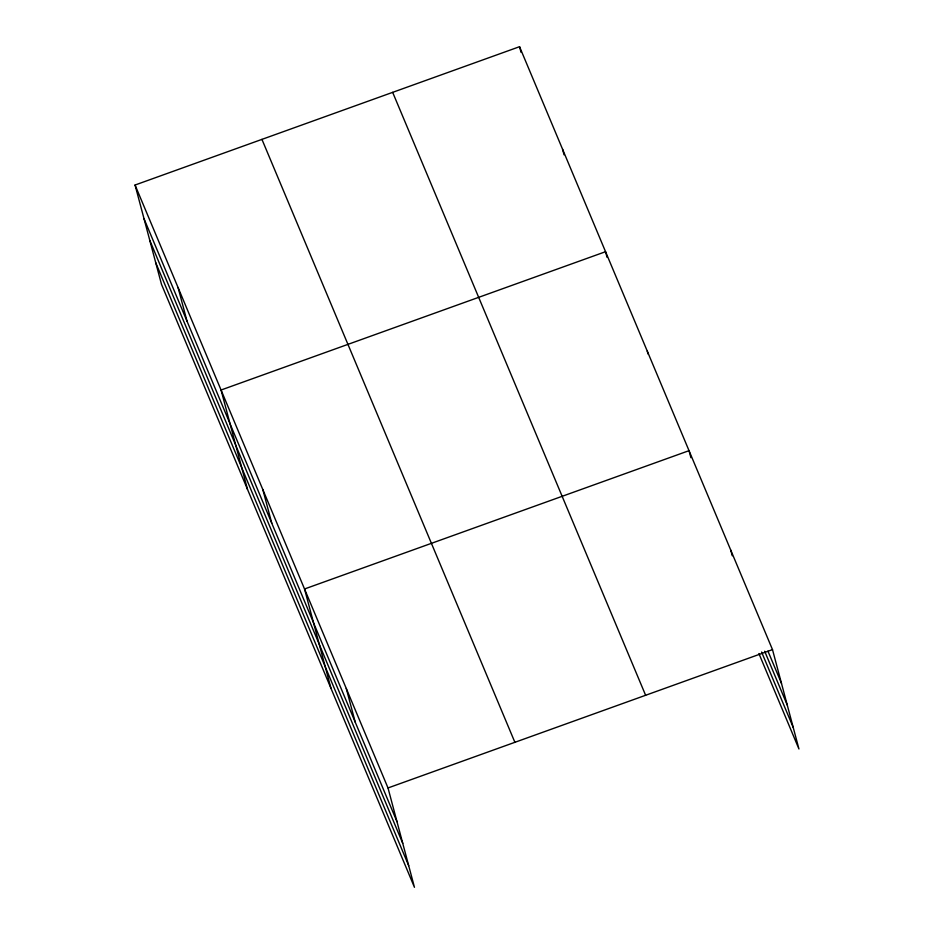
<?xml version="1.0" encoding="UTF-8"?>
<svg xmlns="http://www.w3.org/2000/svg" width="934" height="934" viewBox="0 0 934 934"><rect width="100%" height="100%" fill="white"/><g stroke="black" fill="none" stroke-linecap="round" stroke-linejoin="round"><path stroke-width="1.4" d="M135.056 185.025L388.007 787.957L414.451 887.3L161.5 284.368L135.056 185.025L519.549 46.7L772.5 649.632L798.944 748.975L758.898 653.531M388.007 787.957L772.5 649.632M767.946 651.103L781.478 683.361M764.677 651.243L787.245 705.018M761.595 652.037L793.176 727.329M392.665 92.349L645.627 695.281M261.94 139.376L514.891 742.308M144.034 218.754L396.985 821.686M149.802 240.412L402.752 843.344M155.733 262.711L408.683 865.643M730.773 550.149L732.268 555.765M690.903 457.695L689.035 450.667L304.542 588.98L330.975 688.335M647.297 351.184L648.044 353.986M607.053 257.317L605.559 251.701L221.066 390.015L247.498 489.369M562.56 149.195L564.054 154.822M519.549 46.7L521.044 52.327M346.281 688.475L355.247 722.204M262.804 489.498L271.782 523.238M178.067 287.52L187.033 321.249"/></g></svg>
